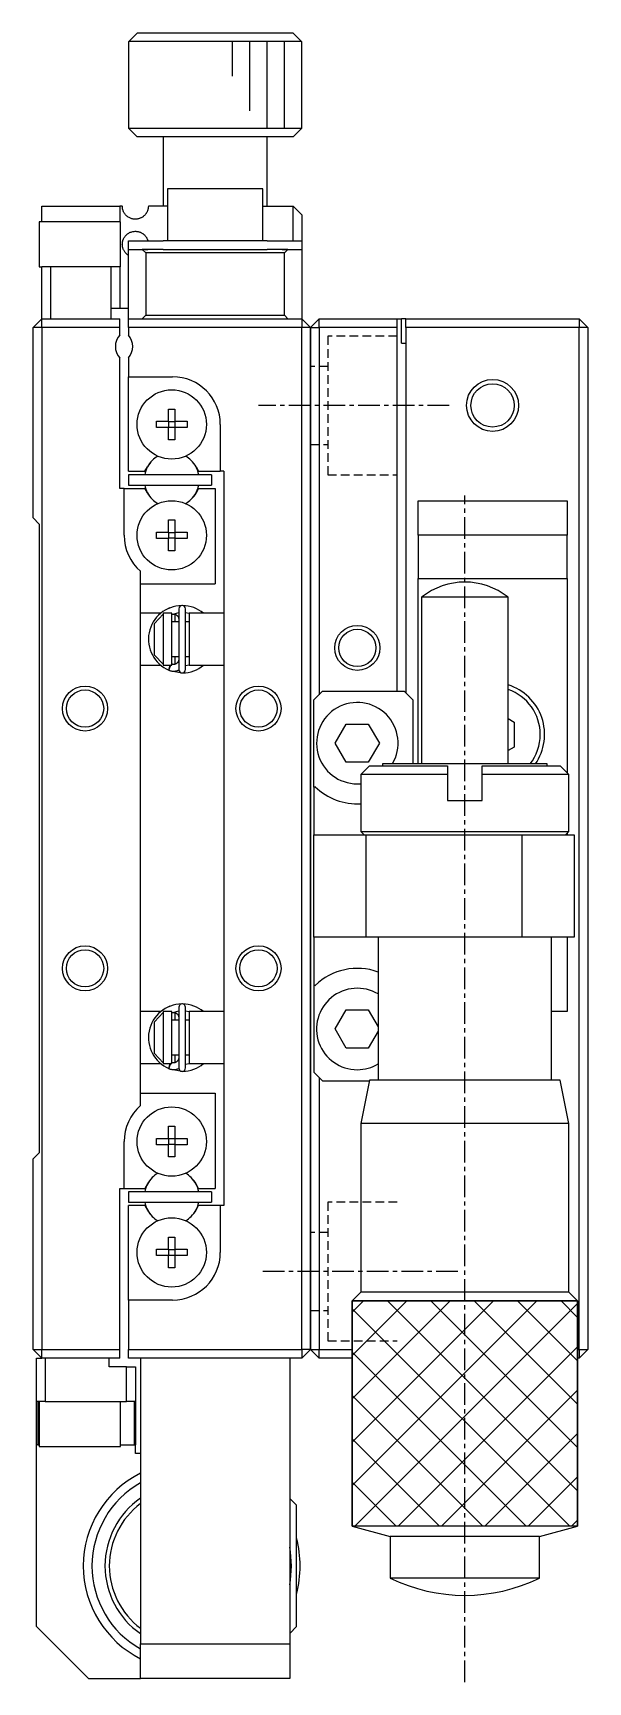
# Model space of a CAD drawing. Extents: x 10 to 410, y 10 to 251.
# Drawn here: x 19.1 to 51.1, y 91.3 to 186.5 of the extents above; entities that cross this region are included whole.
import ezdxf

# ---------------------------------------------------------------- set-up
doc = ezdxf.new("R2010")
doc.units = 0
doc.linetypes.add('CENTER', pattern=[2, 1.25, -0.25, 0.25, -0.25])
doc.linetypes.add('DASHED', pattern=[0.75, 0.5, -0.25])
doc.layers.get('0').update_dxf_attribs({"linetype": 'CONTINUOUS'})
doc.layers.add('CENTER', color=1, linetype='CENTER')

msp = doc.modelspace()

# ---------------------------------------------------------------- linework, layer by layer
at = {"color": 7, "linetype": 'CONTINUOUS'}
for p, q in [((24.609, 185.961), (25.111, 186.461)), ((34.577, 185.961), (24.609, 185.961)), ((24.609, 185.461), (24.609, 185.961)), ((25.111, 186.461), (34.076, 186.461)), ((34.076, 186.461), (34.577, 185.961)), ((34.577, 185.961), (34.577, 185.461)), ((24.593, 185.461), (24.609, 185.461)), ((24.593, 185.461), (24.593, 180.961)), ((34.577, 185.461), (34.593, 185.461)), ((34.593, 180.961), (34.593, 185.461)), ((24.593, 180.961), (34.593, 180.961)), ((24.593, 180.961), (25.093, 180.461)), ((34.093, 180.461), (34.593, 180.961)), ((34.093, 180.461), (25.093, 180.461)), ((26.593, 180.461), (26.593, 176.461)), ((32.593, 176.461), (32.593, 180.461)), ((32.343, 177.461), (26.843, 177.461)), ((26.843, 177.461), (26.843, 174.461)), ((32.343, 174.461), (32.343, 177.461)), ((19.593, 176.461), (24.093, 176.461)), ((19.593, 175.561), (19.593, 176.461)), ((24.093, 176.461), (24.093, 175.561)), ((24.243, 176.461), (24.093, 176.461)), ((24.244, 176.448), (24.243, 176.461)), ((24.244, 176.436), (24.244, 176.448)), ((24.244, 176.424), (24.244, 176.436)), ((24.245, 176.411), (24.244, 176.424)), ((24.246, 176.399), (24.245, 176.411)), ((24.247, 176.384), (24.246, 176.399)), ((24.249, 176.369), (24.247, 176.384)), ((24.251, 176.354), (24.249, 176.369)), ((24.253, 176.34), (24.251, 176.354)), ((24.256, 176.325), (24.253, 176.34)), ((24.258, 176.312), (24.256, 176.325)), ((24.261, 176.297), (24.258, 176.312)), ((24.265, 176.283), (24.261, 176.297)), ((24.268, 176.27), (24.265, 176.283)), ((24.275, 176.244), (24.268, 176.27)), ((24.283, 176.219), (24.275, 176.244)), ((24.292, 176.195), (24.283, 176.219)), ((24.299, 176.178), (24.292, 176.195)), ((24.306, 176.162), (24.299, 176.178)), ((24.32, 176.13), (24.306, 176.162)), ((24.336, 176.1), (24.32, 176.13)), ((25.667, 176.132), (25.651, 176.101)), ((25.682, 176.164), (25.667, 176.132)), ((25.692, 176.187), (25.682, 176.164)), ((25.701, 176.211), (25.692, 176.187)), ((25.709, 176.235), (25.701, 176.211)), ((25.716, 176.261), (25.709, 176.235)), ((25.723, 176.286), (25.716, 176.261)), ((25.729, 176.312), (25.723, 176.286)), ((25.733, 176.336), (25.729, 176.312)), ((25.737, 176.359), (25.733, 176.336)), ((25.739, 176.383), (25.737, 176.359)), ((25.742, 176.409), (25.739, 176.383)), ((25.743, 176.435), (25.742, 176.409)), ((26.843, 176.461), (25.743, 176.461)), ((25.743, 176.461), (25.743, 176.435)), ((32.343, 176.461), (34.093, 176.461)), ((34.093, 174.461), (34.093, 176.461)), ((34.593, 175.961), (34.093, 176.461)), ((24.143, 175.561), (19.443, 175.561)), ((19.443, 175.561), (19.443, 172.961)), ((24.143, 172.961), (24.143, 175.561)), ((24.352, 176.072), (24.336, 176.1)), ((24.37, 176.044), (24.352, 176.072)), ((24.401, 176.001), (24.37, 176.044)), ((24.434, 175.962), (24.401, 176.001)), ((24.469, 175.924), (24.434, 175.962)), ((24.506, 175.89), (24.469, 175.924)), ((24.546, 175.859), (24.506, 175.89)), ((24.587, 175.831), (24.546, 175.859)), ((24.63, 175.805), (24.587, 175.831)), ((24.675, 175.782), (24.63, 175.805)), ((24.713, 175.765), (24.675, 175.782)), ((24.751, 175.751), (24.713, 175.765)), ((24.791, 175.739), (24.751, 175.751)), ((24.831, 175.729), (24.791, 175.739)), ((24.873, 175.721), (24.831, 175.729)), ((24.915, 175.715), (24.873, 175.721)), ((24.958, 175.712), (24.915, 175.715)), ((25.002, 175.711), (24.958, 175.712)), ((25.036, 175.712), (25.002, 175.711)), ((25.07, 175.715), (25.036, 175.712)), ((25.105, 175.719), (25.07, 175.715)), ((25.139, 175.725), (25.105, 175.719)), ((25.174, 175.733), (25.139, 175.725)), ((25.208, 175.742), (25.174, 175.733)), ((25.242, 175.753), (25.208, 175.742)), ((25.277, 175.766), (25.242, 175.753)), ((25.307, 175.78), (25.277, 175.766)), ((25.337, 175.794), (25.307, 175.78)), ((25.361, 175.807), (25.337, 175.794)), ((25.385, 175.821), (25.361, 175.807)), ((25.408, 175.836), (25.385, 175.821)), ((25.436, 175.856), (25.408, 175.836)), ((25.464, 175.877), (25.436, 175.856)), ((25.49, 175.898), (25.464, 175.877)), ((25.514, 175.921), (25.49, 175.898)), ((25.537, 175.944), (25.514, 175.921)), ((25.558, 175.967), (25.537, 175.944)), ((25.579, 175.992), (25.558, 175.967)), ((25.595, 176.013), (25.579, 175.992)), ((25.611, 176.036), (25.595, 176.013)), ((25.625, 176.057), (25.611, 176.036)), ((25.639, 176.079), (25.625, 176.057)), ((25.651, 176.101), (25.639, 176.079)), ((34.593, 175.961), (34.593, 174.461)), ((24.243, 174.263), (24.244, 174.273)), ((24.243, 174.253), (24.243, 174.263)), ((24.244, 174.242), (24.243, 174.253)), ((24.244, 174.295), (24.245, 174.305)), ((24.244, 174.284), (24.244, 174.295)), ((24.244, 174.273), (24.244, 174.284)), ((24.244, 174.231), (24.244, 174.242)), ((24.244, 174.221), (24.244, 174.231)), ((24.245, 174.21), (24.244, 174.221)), ((24.245, 174.315), (24.246, 174.326)), ((24.245, 174.305), (24.245, 174.315)), ((24.246, 174.326), (24.247, 174.336)), ((24.247, 174.336), (24.249, 174.349)), ((24.249, 174.349), (24.25, 174.362)), ((24.25, 174.362), (24.252, 174.375)), ((24.252, 174.375), (24.254, 174.387)), ((24.254, 174.387), (24.256, 174.4)), ((24.256, 174.4), (24.259, 174.412)), ((24.259, 174.412), (24.261, 174.424)), ((24.261, 174.424), (24.264, 174.435)), ((24.264, 174.435), (24.269, 174.456)), ((24.269, 174.456), (24.275, 174.477)), ((24.275, 174.477), (24.281, 174.496)), ((24.281, 174.496), (24.288, 174.515)), ((24.288, 174.515), (24.297, 174.54)), ((24.297, 174.54), (24.307, 174.563)), ((24.307, 174.563), (24.318, 174.586)), ((24.318, 174.586), (24.337, 174.624)), ((24.337, 174.624), (24.358, 174.659)), ((24.358, 174.659), (24.38, 174.693)), ((24.38, 174.693), (24.404, 174.725)), ((24.404, 174.725), (24.438, 174.765)), ((24.438, 174.765), (24.475, 174.803)), ((24.475, 174.803), (24.514, 174.838)), ((24.514, 174.838), (24.549, 174.865)), ((24.549, 174.865), (24.585, 174.89)), ((24.585, 174.89), (24.623, 174.913)), ((24.593, 173.961), (24.593, 174.461)), ((24.593, 174.461), (26.593, 174.461)), ((24.623, 174.913), (24.662, 174.934)), ((24.662, 174.934), (24.704, 174.953)), ((24.704, 174.953), (24.748, 174.969)), ((24.748, 174.969), (24.793, 174.984)), ((24.793, 174.984), (24.84, 174.995)), ((24.84, 174.995), (24.885, 175.003)), ((24.885, 175.003), (24.932, 175.008)), ((24.932, 175.008), (24.979, 175.011)), ((24.979, 175.011), (25.016, 175.01)), ((25.016, 175.01), (25.054, 175.008)), ((25.054, 175.008), (25.092, 175.004)), ((25.092, 175.004), (25.131, 174.998)), ((25.131, 174.998), (25.161, 174.992)), ((25.161, 174.992), (25.191, 174.984)), ((25.191, 174.984), (25.221, 174.975)), ((25.221, 174.975), (25.251, 174.965)), ((25.251, 174.965), (25.282, 174.953)), ((25.282, 174.953), (25.313, 174.939)), ((25.313, 174.939), (25.344, 174.924)), ((25.344, 174.924), (25.374, 174.907)), ((25.374, 174.907), (25.398, 174.892)), ((25.398, 174.892), (25.422, 174.876)), ((25.422, 174.876), (25.446, 174.859)), ((25.446, 174.859), (25.469, 174.841)), ((25.469, 174.841), (25.492, 174.821)), ((25.492, 174.821), (25.515, 174.8)), ((25.515, 174.8), (25.537, 174.778)), ((25.537, 174.778), (25.558, 174.754)), ((25.558, 174.754), (25.578, 174.731)), ((25.578, 174.731), (25.597, 174.706)), ((25.597, 174.706), (25.615, 174.68)), ((25.615, 174.68), (25.632, 174.654)), ((25.632, 174.654), (25.649, 174.625)), ((25.649, 174.625), (25.664, 174.596)), ((25.664, 174.596), (25.679, 174.566)), ((25.679, 174.566), (25.692, 174.535)), ((25.692, 174.535), (25.698, 174.517)), ((25.698, 174.517), (25.705, 174.498)), ((25.705, 174.498), (25.711, 174.48)), ((25.711, 174.48), (25.716, 174.461)), ((32.593, 174.461), (26.593, 174.461)), ((32.593, 174.461), (34.593, 174.461)), ((34.593, 174.461), (34.593, 173.961)), ((24.246, 174.2), (24.245, 174.21)), ((24.247, 174.19), (24.246, 174.2)), ((24.248, 174.18), (24.247, 174.19)), ((24.249, 174.17), (24.248, 174.18)), ((24.251, 174.158), (24.249, 174.17)), ((24.252, 174.146), (24.251, 174.158)), ((24.254, 174.134), (24.252, 174.146)), ((24.256, 174.122), (24.254, 174.134)), ((24.259, 174.108), (24.256, 174.122)), ((24.262, 174.093), (24.259, 174.108)), ((24.266, 174.079), (24.262, 174.093)), ((24.272, 174.055), (24.266, 174.079)), ((24.279, 174.031), (24.272, 174.055)), ((24.287, 174.009), (24.279, 174.031)), ((24.299, 173.977), (24.287, 174.009)), ((24.312, 173.947), (24.299, 173.977)), ((24.327, 173.917), (24.312, 173.947)), ((24.343, 173.887), (24.327, 173.917)), ((24.36, 173.859), (24.343, 173.887)), ((24.387, 173.82), (24.36, 173.859)), ((24.415, 173.783), (24.387, 173.82)), ((24.445, 173.749), (24.415, 173.783)), ((24.477, 173.717), (24.445, 173.749)), ((24.51, 173.687), (24.477, 173.717)), ((24.545, 173.659), (24.51, 173.687)), ((24.582, 173.634), (24.545, 173.659)), ((24.593, 173.626), (24.582, 173.634)), ((24.593, 169.961), (24.593, 173.961)), ((24.593, 173.961), (25.393, 173.961)), ((25.593, 173.761), (25.393, 173.961)), ((25.393, 173.961), (25.722, 173.961)), ((25.722, 173.961), (25.393, 173.961)), ((33.593, 173.761), (25.593, 173.761)), ((25.593, 173.761), (25.593, 170.161)), ((26.593, 173.961), (25.722, 173.961)), ((26.593, 173.961), (32.593, 173.961)), ((33.465, 173.961), (32.593, 173.961)), ((33.465, 173.961), (33.793, 173.961)), ((33.793, 173.961), (33.465, 173.961)), ((33.793, 173.961), (33.593, 173.761)), ((33.593, 170.161), (33.593, 173.761)), ((33.793, 173.961), (34.593, 173.961)), ((34.593, 173.961), (34.593, 169.961)), ((19.443, 172.961), (19.593, 172.961)), ((19.593, 169.961), (19.593, 172.961)), ((20.093, 172.961), (19.593, 172.961)), ((20.093, 172.961), (20.093, 169.961)), ((23.593, 172.961), (20.093, 172.961)), ((23.593, 170.561), (23.593, 172.961)), ((24.093, 172.961), (23.593, 172.961)), ((24.093, 172.961), (24.143, 172.961)), ((24.093, 172.961), (24.093, 170.561)), ((23.593, 169.961), (23.593, 170.561)), ((24.093, 170.561), (23.593, 170.561)), ((24.593, 170.561), (24.093, 170.561)), ((19.593, 169.961), (19.093, 169.461)), ((19.593, 169.461), (19.093, 169.461)), ((19.093, 158.461), (19.093, 169.461)), ((19.593, 169.461), (19.593, 169.961)), ((19.593, 169.961), (24.093, 169.961)), ((19.593, 169.461), (19.593, 110.461)), ((24.093, 169.461), (19.593, 169.461)), ((24.093, 169.461), (24.093, 169.961)), ((24.093, 169.022), (24.093, 169.461)), ((24.593, 169.961), (34.593, 169.961)), ((24.593, 169.461), (24.593, 169.961)), ((34.593, 169.461), (24.593, 169.461)), ((24.593, 169.461), (24.593, 169.022)), ((25.393, 169.961), (25.593, 170.161)), ((25.593, 170.161), (33.593, 170.161)), ((33.593, 170.161), (33.793, 169.961)), ((34.593, 169.961), (34.593, 169.461)), ((35.093, 169.461), (34.593, 169.961)), ((34.593, 110.461), (34.593, 169.461)), ((35.093, 169.461), (34.593, 169.461)), ((35.093, 169.461), (35.593, 169.961)), ((35.093, 169.461), (35.093, 110.461)), ((35.093, 110.461), (35.093, 169.461)), ((35.093, 169.461), (35.593, 169.461)), ((35.593, 169.461), (35.593, 169.961)), ((35.593, 169.961), (40.093, 169.961)), ((35.593, 169.461), (35.593, 148.261)), ((40.093, 169.461), (35.593, 169.461)), ((40.093, 169.461), (40.093, 169.961)), ((40.093, 169.961), (40.343, 169.961)), ((40.093, 148.461), (40.093, 169.461)), ((40.343, 168.561), (40.343, 169.961)), ((40.593, 169.961), (40.343, 169.961)), ((40.593, 169.961), (50.593, 169.961)), ((40.593, 169.461), (40.593, 169.961)), ((50.593, 169.461), (40.593, 169.461)), ((40.593, 169.461), (40.593, 148.361)), ((50.593, 169.961), (50.593, 169.461)), ((51.093, 169.461), (50.593, 169.961)), ((50.593, 110.461), (50.593, 169.461)), ((51.093, 169.461), (50.593, 169.461)), ((51.093, 169.461), (51.093, 110.461)), ((40.343, 168.561), (40.593, 168.561)), ((24.093, 160.161), (24.093, 167.699)), ((24.593, 167.699), (24.593, 166.611)), ((24.593, 166.611), (27.143, 166.611)), ((24.593, 161.161), (24.593, 166.611)), ((26.913, 164.747), (27.273, 164.747)), ((26.913, 164.041), (26.913, 164.747)), ((27.273, 164.747), (27.273, 164.041)), ((26.207, 164.041), (26.913, 164.041)), ((26.207, 163.681), (26.207, 164.041)), ((26.924, 164.03), (26.913, 164.041)), ((26.924, 164.03), (27.263, 164.03)), ((26.924, 163.691), (26.924, 164.03)), ((27.263, 164.03), (27.273, 164.041)), ((27.263, 164.03), (27.263, 163.691)), ((27.273, 164.041), (27.98, 164.041)), ((27.98, 164.041), (27.98, 163.681)), ((29.893, 163.861), (29.893, 161.161)), ((26.913, 163.681), (26.207, 163.681)), ((26.924, 163.691), (26.913, 163.681)), ((26.913, 162.974), (26.913, 163.681)), ((27.273, 162.974), (26.913, 162.974)), ((27.263, 163.691), (26.924, 163.691)), ((27.263, 163.691), (27.273, 163.681)), ((27.98, 163.681), (27.273, 163.681)), ((27.273, 163.681), (27.273, 162.974)), ((24.593, 161.161), (25.543, 161.161)), ((29.393, 160.961), (24.593, 160.961)), ((24.593, 160.961), (24.593, 160.361)), ((25.543, 161.161), (25.693, 161.421)), ((28.494, 161.421), (28.644, 161.161)), ((28.644, 161.161), (29.893, 161.161)), ((29.393, 160.961), (29.393, 160.361)), ((30.093, 161.161), (29.893, 161.161)), ((30.093, 161.161), (30.093, 118.761)), ((24.343, 160.161), (24.093, 160.161)), ((24.343, 157.461), (24.343, 160.161)), ((24.343, 160.161), (25.543, 160.161)), ((24.593, 160.361), (29.393, 160.361)), ((25.693, 159.901), (25.543, 160.161)), ((28.644, 160.161), (28.494, 159.901)), ((28.644, 160.161), (29.593, 160.161)), ((29.593, 160.161), (29.593, 154.661)), ((41.293, 159.461), (49.893, 159.461)), ((41.293, 157.461), (41.293, 159.461)), ((49.893, 159.461), (49.893, 157.461)), ((19.093, 158.461), (19.443, 158.111)), ((19.443, 158.111), (19.443, 121.811)), ((26.913, 158.347), (27.273, 158.347)), ((26.913, 157.641), (26.913, 158.347)), ((27.273, 158.347), (27.273, 157.641)), ((26.207, 157.281), (26.207, 157.641)), ((26.207, 157.641), (26.913, 157.641)), ((26.913, 157.281), (26.207, 157.281)), ((26.924, 157.63), (26.913, 157.641)), ((26.924, 157.291), (26.913, 157.281)), ((26.913, 156.574), (26.913, 157.281)), ((26.924, 157.63), (27.263, 157.63)), ((26.924, 157.291), (26.924, 157.63)), ((27.263, 157.291), (26.924, 157.291)), ((27.263, 157.63), (27.273, 157.641)), ((27.263, 157.63), (27.263, 157.291)), ((27.263, 157.291), (27.273, 157.281)), ((27.273, 157.641), (27.98, 157.641)), ((27.273, 157.281), (27.273, 156.574)), ((27.98, 157.281), (27.273, 157.281)), ((27.98, 157.641), (27.98, 157.281)), ((41.293, 157.461), (41.293, 154.961)), ((49.893, 157.461), (41.293, 157.461)), ((49.893, 154.961), (49.893, 157.461)), ((27.273, 156.574), (26.913, 156.574)), ((25.293, 152.536), (25.293, 155.382)), ((25.293, 154.661), (29.593, 154.661)), ((41.293, 154.961), (49.893, 154.961)), ((41.293, 144.261), (41.293, 154.961)), ((49.893, 154.961), (49.893, 143.761)), ((46.493, 153.883), (41.493, 153.883)), ((41.493, 153.883), (41.493, 144.261)), ((46.493, 144.261), (46.493, 153.883)), ((26.457, 152.961), (25.293, 152.961)), ((25.293, 150.386), (25.293, 152.536)), ((26.093, 152.377), (26.593, 152.906)), ((26.093, 150.544), (26.093, 152.377)), ((26.593, 152.961), (26.593, 152.906)), ((27.093, 152.961), (26.593, 152.961)), ((26.593, 152.906), (26.593, 150.015)), ((26.929, 153.248), (26.911, 153.241)), ((26.986, 153.271), (26.929, 153.249)), ((27.082, 152.891), (27.097, 152.896)), ((27.093, 152.896), (27.498, 153.004)), ((27.093, 149.961), (27.093, 152.961)), ((27.498, 152.461), (27.093, 152.461)), ((27.097, 152.896), (27.111, 152.901)), ((27.111, 152.901), (27.125, 152.905)), ((27.125, 152.905), (27.14, 152.909)), ((27.14, 152.909), (27.155, 152.911)), ((27.155, 152.911), (27.17, 152.913)), ((27.17, 152.913), (27.185, 152.914)), ((27.185, 152.914), (27.2, 152.914)), ((27.2, 152.914), (27.215, 152.914)), ((27.215, 152.914), (27.23, 152.913)), ((27.23, 152.913), (27.245, 152.911)), ((27.245, 152.911), (27.26, 152.908)), ((27.26, 152.908), (27.275, 152.904)), ((27.275, 152.904), (27.289, 152.9)), ((27.289, 152.9), (27.303, 152.895)), ((27.293, 152.461), (27.293, 152.899)), ((27.293, 152.461), (27.293, 152.899)), ((27.303, 152.895), (27.317, 152.889)), ((27.317, 152.889), (27.331, 152.883)), ((27.331, 152.883), (27.344, 152.876)), ((27.344, 152.876), (27.357, 152.868)), ((27.357, 152.868), (27.37, 152.86)), ((27.37, 152.86), (27.382, 152.851)), ((27.382, 152.851), (27.393, 152.841)), ((27.393, 152.841), (27.404, 152.831)), ((27.404, 152.831), (27.415, 152.82)), ((27.415, 152.82), (27.425, 152.809)), ((27.425, 152.809), (27.435, 152.797)), ((27.435, 152.797), (27.443, 152.785)), ((27.443, 152.785), (27.452, 152.773)), ((27.452, 152.773), (27.459, 152.76)), ((27.459, 152.76), (27.466, 152.746)), ((27.466, 152.746), (27.473, 152.733)), ((27.473, 152.733), (27.478, 152.719)), ((27.478, 152.719), (27.483, 152.705)), ((27.483, 152.705), (27.488, 152.69)), ((27.488, 152.69), (27.491, 152.676)), ((27.491, 152.676), (27.494, 152.661)), ((27.494, 152.661), (27.496, 152.646)), ((27.496, 152.646), (27.498, 152.631)), ((27.498, 153.211), (27.498, 149.711)), ((27.498, 152.631), (27.498, 152.616)), ((27.498, 152.616), (27.498, 152.609)), ((27.888, 149.711), (27.888, 153.211)), ((27.888, 153.004), (28.094, 152.964)), ((28.093, 152.461), (27.888, 152.461)), ((28.093, 152.961), (28.093, 149.961)), ((30.093, 152.961), (28.093, 152.961)), ((28.094, 152.964), (28.106, 152.961)), ((26.593, 150.015), (26.093, 150.544)), ((27.093, 150.461), (27.498, 150.461)), ((27.293, 150.023), (27.293, 150.461)), ((27.293, 150.023), (27.293, 150.461)), ((27.888, 150.461), (28.093, 150.461)), ((25.293, 129.536), (25.293, 150.386)), ((25.293, 149.961), (26.457, 149.961)), ((26.593, 150.015), (26.593, 149.961)), ((26.593, 149.961), (27.093, 149.961)), ((26.9, 149.686), (26.92, 149.677)), ((26.92, 149.677), (26.988, 149.901)), ((26.926, 149.695), (26.925, 149.688)), ((26.925, 149.688), (26.925, 149.683)), ((26.925, 149.683), (26.926, 149.678)), ((26.927, 149.703), (26.926, 149.695)), ((26.926, 149.678), (26.926, 149.676)), ((26.926, 149.676), (26.928, 149.673)), ((26.929, 149.711), (26.927, 149.703)), ((26.928, 149.673), (26.929, 149.672)), ((26.932, 149.721), (26.929, 149.711)), ((26.929, 149.672), (26.959, 149.66)), ((26.934, 149.731), (26.932, 149.721)), ((26.938, 149.743), (26.934, 149.731)), ((26.941, 149.755), (26.938, 149.743)), ((26.945, 149.767), (26.941, 149.755)), ((26.95, 149.78), (26.945, 149.767)), ((26.955, 149.794), (26.95, 149.78)), ((26.96, 149.808), (26.955, 149.794)), ((26.959, 149.66), (26.991, 149.649)), ((26.966, 149.823), (26.96, 149.808)), ((26.971, 149.837), (26.966, 149.823)), ((26.977, 149.852), (26.971, 149.837)), ((26.984, 149.866), (26.977, 149.852)), ((26.978, 149.653), (27.666, 149.517)), ((26.99, 149.881), (26.984, 149.866)), ((26.988, 149.901), (27.018, 149.961)), ((26.997, 149.895), (26.99, 149.881)), ((26.991, 149.649), (27.024, 149.64)), ((27.003, 149.909), (26.997, 149.895)), ((27.01, 149.923), (27.003, 149.909)), ((27.016, 149.936), (27.01, 149.923)), ((27.023, 149.949), (27.016, 149.936)), ((27.029, 149.961), (27.023, 149.949)), ((27.024, 149.64), (27.058, 149.632)), ((27.058, 149.632), (27.091, 149.626)), ((27.08, 150.031), (27.068, 150.036)), ((27.09, 150.028), (27.082, 150.031)), ((27.105, 150.022), (27.09, 150.028)), ((27.091, 149.626), (27.125, 149.621)), ((27.119, 150.018), (27.105, 150.022)), ((27.134, 150.014), (27.119, 150.018)), ((27.125, 149.621), (27.16, 149.618)), ((27.148, 150.011), (27.134, 150.014)), ((27.163, 150.009), (27.148, 150.011)), ((27.16, 149.618), (27.194, 149.617)), ((27.178, 150.008), (27.163, 150.009)), ((27.193, 150.007), (27.178, 150.008)), ((27.209, 150.007), (27.193, 150.007)), ((27.194, 149.617), (27.228, 149.618)), ((27.224, 150.008), (27.209, 150.007)), ((27.239, 150.01), (27.224, 150.008)), ((27.228, 149.618), (27.262, 149.62)), ((27.253, 150.012), (27.239, 150.01)), ((27.268, 150.016), (27.253, 150.012)), ((27.262, 149.62), (27.296, 149.624)), ((27.283, 150.02), (27.268, 150.016)), ((27.297, 150.024), (27.283, 150.02)), ((27.296, 149.624), (27.33, 149.63)), ((27.311, 150.03), (27.297, 150.024)), ((27.325, 150.036), (27.311, 150.03)), ((27.338, 150.042), (27.325, 150.036)), ((27.33, 149.63), (27.363, 149.637)), ((27.351, 150.05), (27.338, 150.042)), ((27.364, 150.058), (27.351, 150.05)), ((27.363, 149.637), (27.396, 149.646)), ((27.376, 150.067), (27.364, 150.058)), ((27.388, 150.076), (27.376, 150.067)), ((27.399, 150.086), (27.388, 150.076)), ((27.396, 149.646), (27.429, 149.657)), ((27.41, 150.096), (27.399, 150.086)), ((27.42, 150.107), (27.41, 150.096)), ((27.43, 150.119), (27.42, 150.107)), ((27.429, 149.657), (27.461, 149.67)), ((27.439, 150.131), (27.43, 150.119)), ((27.448, 150.143), (27.439, 150.131)), ((27.456, 150.156), (27.448, 150.143)), ((27.463, 150.169), (27.456, 150.156)), ((27.461, 149.67), (27.492, 149.683)), ((27.47, 150.182), (27.463, 150.169)), ((27.476, 150.196), (27.47, 150.182)), ((27.481, 150.21), (27.476, 150.196)), ((27.486, 150.224), (27.481, 150.21)), ((27.49, 150.239), (27.486, 150.224)), ((27.493, 150.253), (27.49, 150.239)), ((27.492, 149.683), (27.5, 149.687)), ((27.495, 150.268), (27.493, 150.253)), ((27.497, 150.283), (27.495, 150.268)), ((27.498, 150.298), (27.497, 150.283)), ((27.498, 150.312), (27.498, 150.298)), ((28.094, 149.957), (27.888, 149.917)), ((28.093, 149.961), (30.093, 149.961)), ((28.105, 149.96), (28.094, 149.957)), ((35.793, 148.461), (35.293, 147.961)), ((35.293, 142.913), (35.293, 147.961)), ((35.793, 148.461), (40.493, 148.461)), ((40.993, 147.961), (40.493, 148.461)), ((40.993, 147.961), (40.993, 144.261)), ((46.493, 146.885), (46.843, 146.682)), ((46.843, 146.682), (46.843, 145.239)), ((36.523, 145.461), (37.158, 146.561)), ((37.158, 146.561), (38.428, 146.561)), ((38.428, 146.561), (39.064, 145.461)), ((37.158, 144.361), (36.523, 145.461)), ((39.064, 145.461), (38.428, 144.361)), ((46.843, 145.239), (46.493, 145.037)), ((38.428, 144.361), (37.158, 144.361)), ((38.493, 144.161), (37.993, 143.661)), ((38.493, 144.161), (42.993, 144.161)), ((48.743, 144.261), (39.243, 144.261)), ((39.243, 144.261), (39.243, 144.161)), ((42.993, 144.161), (42.993, 143.661)), ((44.993, 144.161), (49.493, 144.161)), ((44.993, 143.661), (44.993, 144.161)), ((48.743, 144.161), (48.743, 144.261)), ((49.993, 143.661), (49.493, 144.161)), ((35.363, 142.943), (35.293, 142.913)), ((35.293, 142.913), (35.293, 140.161)), ((42.993, 143.661), (37.993, 143.661)), ((37.993, 143.661), (37.993, 140.361)), ((42.993, 143.661), (42.993, 142.161)), ((49.993, 143.661), (44.993, 143.661)), ((44.993, 142.161), (44.993, 143.661)), ((49.993, 140.361), (49.993, 143.661)), ((42.993, 142.161), (44.993, 142.161)), ((35.293, 134.261), (35.293, 140.161)), ((35.293, 140.161), (38.293, 140.161)), ((37.993, 140.361), (43.993, 140.361)), ((37.993, 140.361), (38.193, 140.161)), ((38.293, 140.161), (38.293, 134.261)), ((38.293, 140.161), (47.293, 140.161)), ((43.993, 140.361), (49.993, 140.361)), ((47.293, 134.261), (47.293, 140.161)), ((47.293, 140.161), (50.293, 140.161)), ((49.793, 140.161), (49.993, 140.361)), ((49.893, 140.261), (49.893, 140.161)), ((50.293, 140.161), (50.293, 134.261)), ((38.293, 134.261), (35.293, 134.261)), ((35.293, 134.261), (35.293, 131.508)), ((47.293, 134.261), (38.293, 134.261)), ((38.993, 134.261), (38.993, 126.011)), ((50.293, 134.261), (47.293, 134.261)), ((48.993, 126.011), (48.993, 134.261)), ((49.893, 134.261), (49.893, 129.961)), ((35.293, 131.508), (35.363, 131.479)), ((35.293, 131.508), (35.293, 126.461)), ((26.457, 129.961), (25.293, 129.961)), ((25.293, 127.386), (25.293, 129.536)), ((26.093, 129.377), (26.593, 129.906)), ((26.593, 129.961), (26.593, 129.906)), ((27.093, 129.961), (26.593, 129.961)), ((26.593, 129.906), (26.593, 127.015)), ((26.929, 130.248), (26.911, 130.241)), ((26.924, 130.245), (26.92, 130.244)), ((26.986, 130.271), (26.929, 130.249)), ((27.082, 129.891), (27.097, 129.896)), ((27.093, 129.896), (27.498, 130.004)), ((27.093, 126.961), (27.093, 129.961)), ((27.097, 129.896), (27.111, 129.901)), ((27.111, 129.901), (27.125, 129.905)), ((27.125, 129.905), (27.14, 129.909)), ((27.14, 129.909), (27.155, 129.911)), ((27.155, 129.911), (27.17, 129.913)), ((27.17, 129.913), (27.185, 129.914)), ((27.185, 129.914), (27.2, 129.914)), ((27.2, 129.914), (27.215, 129.914)), ((27.215, 129.914), (27.23, 129.913)), ((27.23, 129.913), (27.245, 129.911)), ((27.245, 129.911), (27.26, 129.908)), ((27.26, 129.908), (27.275, 129.904)), ((27.275, 129.904), (27.289, 129.9)), ((27.289, 129.9), (27.303, 129.895)), ((27.293, 129.461), (27.293, 129.899)), ((27.293, 129.461), (27.293, 129.899)), ((27.303, 129.895), (27.317, 129.889)), ((27.317, 129.889), (27.331, 129.883)), ((27.331, 129.883), (27.344, 129.876)), ((27.344, 129.876), (27.357, 129.868)), ((27.357, 129.868), (27.37, 129.86)), ((27.37, 129.86), (27.382, 129.851)), ((27.382, 129.851), (27.393, 129.841)), ((27.393, 129.841), (27.404, 129.831)), ((27.404, 129.831), (27.415, 129.82)), ((27.415, 129.82), (27.425, 129.809)), ((27.425, 129.809), (27.435, 129.797)), ((27.435, 129.797), (27.443, 129.785)), ((27.443, 129.785), (27.452, 129.773)), ((27.452, 129.773), (27.459, 129.76)), ((27.459, 129.76), (27.466, 129.746)), ((27.466, 129.746), (27.473, 129.733)), ((27.473, 129.733), (27.478, 129.719)), ((27.478, 129.719), (27.483, 129.705)), ((27.483, 129.705), (27.488, 129.69)), ((27.488, 129.69), (27.491, 129.676)), ((27.491, 129.676), (27.494, 129.661)), ((27.494, 129.661), (27.496, 129.646)), ((27.496, 129.646), (27.498, 129.631)), ((27.498, 130.211), (27.498, 126.711)), ((27.498, 129.631), (27.498, 129.616)), ((27.498, 129.616), (27.498, 129.609)), ((27.888, 126.711), (27.888, 130.211)), ((27.888, 130.004), (28.094, 129.964)), ((28.093, 129.961), (28.093, 126.961)), ((30.093, 129.961), (28.093, 129.961)), ((28.094, 129.964), (28.106, 129.961)), ((36.523, 128.961), (37.158, 130.061)), ((37.158, 130.061), (38.428, 130.061)), ((38.428, 130.061), (38.993, 129.082)), ((49.893, 129.961), (48.993, 129.961)), ((26.093, 127.544), (26.093, 129.377)), ((27.498, 129.461), (27.093, 129.461)), ((28.093, 129.461), (27.888, 129.461)), ((37.158, 127.861), (36.523, 128.961)), ((38.993, 128.839), (38.428, 127.861)), ((38.428, 127.861), (37.158, 127.861)), ((25.293, 124.54), (25.293, 127.386)), ((25.293, 126.961), (26.457, 126.961)), ((26.593, 127.015), (26.093, 127.544)), ((26.593, 127.015), (26.593, 126.961)), ((26.593, 126.961), (27.093, 126.961)), ((26.9, 126.686), (26.927, 126.674)), ((26.92, 126.677), (26.988, 126.901)), ((26.926, 126.695), (26.925, 126.688)), ((26.925, 126.688), (26.925, 126.683)), ((26.925, 126.683), (26.926, 126.678)), ((26.927, 126.703), (26.926, 126.695)), ((26.926, 126.678), (26.926, 126.676)), ((26.926, 126.676), (26.928, 126.673)), ((26.929, 126.711), (26.927, 126.703)), ((26.928, 126.673), (26.929, 126.672)), ((26.932, 126.721), (26.929, 126.711)), ((26.929, 126.672), (26.959, 126.66)), ((26.934, 126.731), (26.932, 126.721)), ((26.938, 126.743), (26.934, 126.731)), ((26.941, 126.755), (26.938, 126.743)), ((26.945, 126.767), (26.941, 126.755)), ((26.95, 126.78), (26.945, 126.767)), ((26.955, 126.794), (26.95, 126.78)), ((26.96, 126.808), (26.955, 126.794)), ((26.959, 126.66), (26.991, 126.649)), ((26.966, 126.823), (26.96, 126.808)), ((26.971, 126.837), (26.966, 126.823)), ((26.977, 126.852), (26.971, 126.837)), ((26.984, 126.866), (26.977, 126.852)), ((26.978, 126.653), (27.666, 126.517)), ((26.99, 126.881), (26.984, 126.866)), ((26.988, 126.901), (27.018, 126.961)), ((26.997, 126.895), (26.99, 126.881)), ((26.991, 126.649), (27.024, 126.64)), ((27.003, 126.909), (26.997, 126.895)), ((27.01, 126.923), (27.003, 126.909)), ((27.016, 126.936), (27.01, 126.923)), ((27.023, 126.949), (27.016, 126.936)), ((27.029, 126.961), (27.023, 126.949)), ((27.024, 126.64), (27.058, 126.632)), ((27.058, 126.632), (27.091, 126.626)), ((27.08, 127.031), (27.068, 127.036)), ((27.09, 127.028), (27.082, 127.031)), ((27.105, 127.022), (27.09, 127.028)), ((27.091, 126.626), (27.125, 126.621)), ((27.093, 127.461), (27.498, 127.461)), ((27.119, 127.018), (27.105, 127.022)), ((27.134, 127.014), (27.119, 127.018)), ((27.125, 126.621), (27.16, 126.618)), ((27.148, 127.011), (27.134, 127.014)), ((27.163, 127.009), (27.148, 127.011)), ((27.16, 126.618), (27.194, 126.617)), ((27.178, 127.008), (27.163, 127.009)), ((27.193, 127.007), (27.178, 127.008)), ((27.209, 127.007), (27.193, 127.007)), ((27.194, 126.617), (27.228, 126.618)), ((27.224, 127.008), (27.209, 127.007)), ((27.239, 127.01), (27.224, 127.008)), ((27.228, 126.618), (27.262, 126.62)), ((27.253, 127.012), (27.239, 127.01)), ((27.268, 127.016), (27.253, 127.012)), ((27.262, 126.62), (27.296, 126.624)), ((27.283, 127.02), (27.268, 127.016)), ((27.297, 127.024), (27.283, 127.02)), ((27.293, 127.023), (27.293, 127.461)), ((27.293, 127.023), (27.293, 127.461)), ((27.296, 126.624), (27.33, 126.63)), ((27.311, 127.03), (27.297, 127.024)), ((27.325, 127.036), (27.311, 127.03)), ((27.338, 127.042), (27.325, 127.036)), ((27.33, 126.63), (27.363, 126.637)), ((27.351, 127.05), (27.338, 127.042)), ((27.364, 127.058), (27.351, 127.05)), ((27.363, 126.637), (27.396, 126.646)), ((27.376, 127.067), (27.364, 127.058)), ((27.388, 127.076), (27.376, 127.067)), ((27.399, 127.086), (27.388, 127.076)), ((27.396, 126.646), (27.429, 126.657)), ((27.41, 127.096), (27.399, 127.086)), ((27.42, 127.107), (27.41, 127.096)), ((27.43, 127.119), (27.42, 127.107)), ((27.429, 126.657), (27.461, 126.67)), ((27.439, 127.131), (27.43, 127.119)), ((27.448, 127.143), (27.439, 127.131)), ((27.456, 127.156), (27.448, 127.143)), ((27.463, 127.169), (27.456, 127.156)), ((27.461, 126.67), (27.492, 126.683)), ((27.47, 127.182), (27.463, 127.169)), ((27.476, 127.196), (27.47, 127.182)), ((27.481, 127.21), (27.476, 127.196)), ((27.486, 127.224), (27.481, 127.21)), ((27.49, 127.239), (27.486, 127.224)), ((27.493, 127.253), (27.49, 127.239)), ((27.492, 126.683), (27.5, 126.687)), ((27.495, 127.268), (27.493, 127.253)), ((27.497, 127.283), (27.495, 127.268)), ((27.498, 127.298), (27.497, 127.283)), ((27.498, 127.312), (27.498, 127.298)), ((27.888, 127.461), (28.093, 127.461)), ((28.094, 126.957), (27.888, 126.917)), ((28.093, 126.961), (30.093, 126.961)), ((28.105, 126.96), (28.094, 126.957)), ((35.293, 126.461), (35.793, 125.961)), ((35.593, 126.161), (35.593, 110.461)), ((35.793, 125.961), (38.483, 125.961)), ((38.493, 126.011), (37.993, 123.511)), ((49.493, 126.011), (38.493, 126.011)), ((49.993, 123.511), (49.493, 126.011)), ((25.293, 125.261), (29.593, 125.261)), ((29.593, 125.261), (29.593, 119.761)), ((26.913, 123.347), (27.273, 123.347)), ((26.913, 122.641), (26.913, 123.347)), ((27.273, 123.347), (27.273, 122.641)), ((49.993, 123.511), (37.993, 123.511)), ((37.993, 123.511), (37.993, 113.761)), ((49.993, 113.761), (49.993, 123.511)), ((24.343, 119.761), (24.343, 122.461)), ((26.207, 122.641), (26.913, 122.641)), ((26.207, 122.281), (26.207, 122.641)), ((26.913, 122.281), (26.207, 122.281)), ((26.924, 122.63), (26.913, 122.641)), ((26.924, 122.291), (26.913, 122.281)), ((26.913, 121.574), (26.913, 122.281)), ((26.924, 122.63), (27.263, 122.63)), ((26.924, 122.291), (26.924, 122.63)), ((27.263, 122.291), (26.924, 122.291)), ((27.263, 122.63), (27.273, 122.641)), ((27.263, 122.63), (27.263, 122.291)), ((27.263, 122.291), (27.273, 122.281)), ((27.273, 122.641), (27.98, 122.641)), ((27.273, 122.281), (27.273, 121.574)), ((27.98, 122.281), (27.273, 122.281)), ((27.98, 122.641), (27.98, 122.281)), ((19.443, 121.811), (19.093, 121.461)), ((19.093, 110.461), (19.093, 121.461)), ((27.273, 121.574), (26.913, 121.574)), ((25.693, 120.021), (25.543, 119.761)), ((28.644, 119.761), (28.494, 120.021)), ((24.093, 119.761), (24.343, 119.761)), ((24.093, 110.461), (24.093, 119.761)), ((24.343, 119.761), (25.543, 119.761)), ((29.393, 119.561), (24.593, 119.561)), ((24.593, 119.561), (24.593, 118.961)), ((28.644, 119.761), (29.593, 119.761)), ((29.393, 119.561), (29.393, 118.961)), ((24.593, 118.961), (29.393, 118.961)), ((25.543, 118.761), (24.593, 118.761)), ((24.593, 113.311), (24.593, 118.761)), ((25.543, 118.761), (25.693, 118.501)), ((28.494, 118.501), (28.644, 118.761)), ((29.893, 118.761), (28.644, 118.761)), ((29.893, 118.761), (29.893, 116.061)), ((30.093, 118.761), (29.893, 118.761)), ((26.207, 115.881), (26.207, 116.241)), ((26.207, 116.241), (26.913, 116.241)), ((26.913, 116.947), (27.273, 116.947)), ((26.913, 116.241), (26.913, 116.947)), ((26.924, 116.23), (26.913, 116.241)), ((26.924, 116.23), (27.263, 116.23)), ((26.924, 115.891), (26.924, 116.23)), ((27.263, 116.23), (27.273, 116.241)), ((27.263, 116.23), (27.263, 115.891)), ((27.273, 116.947), (27.273, 116.241)), ((27.273, 116.241), (27.98, 116.241)), ((27.98, 116.241), (27.98, 115.881)), ((26.913, 115.881), (26.207, 115.881)), ((26.924, 115.891), (26.913, 115.881)), ((26.913, 115.174), (26.913, 115.881)), ((27.263, 115.891), (26.924, 115.891)), ((27.263, 115.891), (27.273, 115.881)), ((27.273, 115.881), (27.273, 115.174)), ((27.98, 115.881), (27.273, 115.881)), ((27.273, 115.174), (26.913, 115.174)), ((24.593, 113.311), (24.593, 110.461)), ((27.143, 113.311), (24.593, 113.311)), ((37.993, 113.761), (37.493, 113.261)), ((49.993, 113.761), (37.993, 113.761)), ((50.493, 113.261), (49.993, 113.761)), ((37.493, 100.261), (37.493, 113.261)), ((37.493, 113.261), (50.493, 113.261)), ((50.493, 113.261), (50.493, 100.261)), ((19.093, 110.461), (19.593, 110.461)), ((19.093, 110.461), (19.593, 109.961)), ((19.593, 109.961), (19.593, 110.461)), ((19.593, 110.461), (24.093, 110.461)), ((24.093, 109.961), (24.093, 110.461)), ((24.593, 110.461), (34.593, 110.461)), ((24.593, 109.961), (24.593, 110.461)), ((35.093, 110.461), (34.593, 110.461)), ((35.093, 110.461), (34.593, 109.961)), ((34.593, 110.461), (34.593, 109.961)), ((35.093, 110.461), (35.593, 110.461)), ((35.093, 110.461), (35.593, 109.961)), ((35.593, 109.961), (35.593, 110.461)), ((35.593, 110.461), (37.493, 110.461)), ((50.493, 110.461), (50.593, 110.461)), ((50.593, 110.461), (50.593, 109.961)), ((50.593, 110.461), (51.093, 110.461)), ((50.593, 109.961), (51.093, 110.461)), ((19.293, 107.461), (19.293, 109.961)), ((19.293, 109.961), (19.593, 109.961)), ((24.093, 109.961), (19.593, 109.961)), ((19.793, 109.961), (19.793, 107.461)), ((23.493, 109.461), (23.493, 109.961)), ((34.593, 109.961), (24.593, 109.961)), ((25.293, 109.961), (25.293, 93.461)), ((33.893, 109.961), (33.893, 93.461)), ((37.493, 109.961), (35.593, 109.961)), ((50.593, 109.961), (50.493, 109.961)), ((24.493, 109.461), (23.493, 109.461)), ((24.493, 107.461), (24.493, 109.461)), ((24.493, 109.461), (24.993, 109.461)), ((24.993, 109.461), (24.993, 107.461)), ((19.793, 107.461), (19.293, 107.461)), ((19.293, 104.961), (19.293, 107.461)), ((19.363, 107.461), (19.363, 104.961)), ((19.443, 107.461), (19.443, 104.861)), ((19.793, 107.461), (24.493, 107.461)), ((24.143, 104.861), (24.143, 107.461)), ((24.993, 107.461), (24.493, 107.461)), ((24.953, 104.961), (24.953, 107.461)), ((24.993, 107.461), (24.993, 104.961)), ((19.363, 104.961), (19.293, 104.961)), ((19.293, 94.461), (19.293, 104.961)), ((19.363, 104.961), (19.443, 104.961)), ((19.443, 104.861), (24.143, 104.861)), ((24.143, 104.961), (24.953, 104.961)), ((24.993, 104.961), (24.953, 104.961)), ((24.993, 104.461), (24.993, 104.961)), ((25.293, 104.461), (24.993, 104.461)), ((34.293, 101.461), (33.893, 101.861)), ((34.293, 94.461), (34.293, 101.461)), ((37.493, 100.261), (39.693, 99.671)), ((50.493, 100.261), (37.493, 100.261)), ((48.293, 99.671), (50.493, 100.261)), ((48.293, 99.671), (39.693, 99.671)), ((39.693, 99.671), (39.693, 97.261)), ((48.293, 97.261), (48.293, 99.671)), ((48.293, 97.261), (39.693, 97.261)), ((19.293, 94.461), (22.293, 91.461)), ((33.893, 94.061), (34.293, 94.461)), ((25.293, 93.461), (33.893, 93.461)), ((25.293, 91.461), (25.293, 93.461)), ((33.893, 93.461), (33.893, 91.461)), ((22.293, 91.461), (25.293, 91.461)), ((33.893, 91.461), (25.293, 91.461))]:
    msp.add_line(p, q, dxfattribs=at)
at = {"color": 3, "linetype": 'CONTINUOUS'}
for p, q in [((30.593, 183.961), (30.593, 185.961)), ((31.593, 181.961), (31.593, 185.961)), ((32.593, 180.961), (32.593, 185.961)), ((33.593, 180.961), (33.593, 185.961)), ((50.493, 113.261), (37.493, 113.261)), ((37.493, 113.261), (37.493, 100.261)), ((38.148, 113.261), (37.493, 112.606)), ((40.648, 113.261), (37.493, 110.106)), ((43.148, 113.261), (37.493, 107.606)), ((45.648, 113.261), (37.493, 105.106)), ((48.148, 113.261), (37.493, 102.606)), ((37.493, 112.806), (50.038, 100.261)), ((50.493, 113.106), (37.648, 100.261)), ((39.538, 113.261), (50.493, 102.306)), ((42.038, 113.261), (50.493, 104.806)), ((44.538, 113.261), (50.493, 107.306)), ((47.038, 113.261), (50.493, 109.806)), ((49.538, 113.261), (50.493, 112.306)), ((50.493, 100.261), (50.493, 113.261)), ((50.493, 110.606), (40.148, 100.261)), ((37.493, 110.306), (47.538, 100.261)), ((37.493, 107.806), (45.038, 100.261)), ((50.493, 108.106), (42.648, 100.261)), ((37.493, 105.306), (42.538, 100.261)), ((50.493, 105.606), (45.148, 100.261)), ((50.493, 103.106), (47.648, 100.261)), ((37.493, 102.806), (40.038, 100.261)), ((37.493, 100.306), (37.538, 100.261)), ((50.493, 100.261), (37.493, 100.261)), ((50.493, 100.606), (50.148, 100.261))]:
    msp.add_line(p, q, dxfattribs=at)
at = {"color": 3, "linetype": 'DASHED'}
for p, q in [((36.093, 168.961), (36.093, 160.961)), ((40.093, 168.961), (36.093, 168.961)), ((36.093, 167.211), (35.093, 167.211)), ((35.093, 162.711), (36.093, 162.711)), ((36.093, 160.961), (40.093, 160.961)), ((36.093, 118.961), (36.093, 110.961)), ((40.093, 118.961), (36.093, 118.961)), ((36.093, 117.211), (35.093, 117.211)), ((35.093, 112.711), (36.093, 112.711)), ((36.093, 110.961), (40.093, 110.961))]:
    msp.add_line(p, q, dxfattribs=at)
at = {"color": 7, "linetype": 'CONTINUOUS'}
for centre, radius in [((27.093, 163.861), 2), ((45.593, 164.961), 1.25), ((27.093, 157.461), 2), ((37.793, 150.961), 1.075), ((22.093, 147.461), 1.075), ((32.093, 147.461), 1.075), ((22.093, 132.461), 1.075), ((32.093, 132.461), 1.075), ((27.093, 122.461), 2), ((27.093, 116.061), 2)]:
    msp.add_circle(centre, radius, dxfattribs=at)
at = {"color": 3, "linetype": 'CONTINUOUS'}
for centre, radius in [((45.593, 164.961), 1.5), ((37.793, 150.961), 1.3), ((22.093, 147.461), 1.3), ((32.093, 147.461), 1.3), ((22.093, 132.461), 1.3), ((32.093, 132.461), 1.3)]:
    msp.add_circle(centre, radius, dxfattribs=at)
at = {"color": 7, "linetype": 'CONTINUOUS'}
for centre, radius, start, end in [((24.843, 168.361), 1, 138.59038, 221.40962), ((23.843, 168.361), 1, 318.59038, 41.40962), ((27.143, 163.861), 2.75, 0, 90), ((27.208, 160.546), 1.75, 121.88153, 135), ((27.093, 160.661), 1.587, 120.43318, 135.00025), ((27.093, 160.661), 1.587, 44.99975, 59.56682), ((26.979, 160.546), 1.75, 45, 58.11847), ((27.093, 160.661), 1.587, 135.00025, 169.10691), ((27.208, 160.546), 1.75, 135, 150), ((26.979, 160.546), 1.75, 30, 45), ((27.093, 160.661), 1.587, 10.89309, 44.99975), ((27.093, 160.661), 1.587, 190.89302, 225.00025), ((27.093, 160.661), 1.587, 314.99975, 349.10698), ((27.208, 160.776), 1.75, 210, 225), ((27.208, 160.776), 1.75, 225, 238.11847), ((27.093, 160.661), 1.587, 225.00025, 239.56674), ((27.093, 160.661), 1.587, 300.43326, 314.99975), ((26.979, 160.776), 1.75, 301.88153, 315), ((26.979, 160.776), 1.75, 315, 330), ((27.093, 157.461), 2.75, 180, 229.11481), ((43.993, 150.761), 4, 51.31781, 128.68219), ((27.694, 151.461), 1.944, 90.73473, 246.83952), ((27.693, 153.211), 0.195, 0, 180), ((27.694, 151.465), 1.94, 50.4691, 89.28623), ((27.693, 149.711), 0.195, 180, 0), ((27.692, 151.466), 1.949, 270.72467, 309.42622), ((45.593, 145.961), 3, 325.48189, 72.54248), ((45.593, 145.961), 2.75, 0, 70.89676), ((37.793, 145.461), 2.35, 329.29364, 270), ((45.593, 145.961), 2.75, 321.81652, 0), ((37.793, 145.461), 3.5, 226.01099, 273.27583), ((37.793, 145.461), 2.35, 270, 274.88214), ((37.793, 128.961), 3.5, 69.94896, 133.98901), ((37.793, 128.961), 2.35, 59.29364, 270), ((27.694, 128.461), 1.944, 90.73473, 246.83952), ((27.693, 130.211), 0.195, 0, 180), ((27.694, 128.465), 1.94, 50.4691, 89.28623), ((27.693, 126.711), 0.195, 180, 0), ((27.692, 128.466), 1.949, 270.72467, 309.42622), ((37.793, 128.961), 2.35, 270, 300.70636), ((27.093, 122.461), 2.75, 130.88519, 180), ((27.093, 119.261), 1.587, 135.00025, 169.10691), ((27.208, 119.146), 1.75, 135, 150), ((27.208, 119.146), 1.75, 121.88153, 135), ((27.093, 119.261), 1.587, 120.43318, 135.00025), ((27.093, 119.261), 1.587, 44.99975, 59.56682), ((26.979, 119.146), 1.75, 45, 58.11847), ((26.979, 119.146), 1.75, 30, 45), ((27.093, 119.261), 1.587, 10.89309, 44.99975), ((27.093, 119.261), 1.587, 190.89302, 225.00025), ((27.208, 119.376), 1.75, 210, 225), ((27.208, 119.376), 1.75, 225, 238.11847), ((27.093, 119.261), 1.587, 225.00025, 239.56674), ((27.093, 119.261), 1.587, 300.43326, 314.99975), ((26.979, 119.376), 1.75, 301.88153, 315), ((27.093, 119.261), 1.587, 314.99975, 349.10698), ((26.979, 119.376), 1.75, 315, 330), ((27.143, 116.061), 2.75, 270, 0), ((27.993, 97.961), 6, 116.74368, 243.25632), ((27.993, 97.961), 5.5, 119.40035, 240.59965), ((27.993, 97.961), 4.75, 124.64019, 235.35981), ((27.993, 97.961), 6, 349.52469, 10.47531), ((27.993, 97.961), 6.5, 345.75, 14.25), ((43.993, 106.006), 9.745, 243.81621, 296.18379)]:
    msp.add_arc(centre, radius, start, end, dxfattribs=at)
at = {"color": 3, "linetype": 'CONTINUOUS'}
msp.add_arc((27.993, 97.961), 4.5, 126.8699, 233.1301, dxfattribs=at)
at = {"layer": 'CENTER', "color": 1, "linetype": 'CENTER'}
for p, q in [((43.093, 164.961), (32.093, 164.961)), ((43.993, 91.261), (43.993, 159.761)), ((43.593, 114.961), (32.093, 114.961))]:
    msp.add_line(p, q, dxfattribs=at)

doc.saveas('drawing.dxf')
